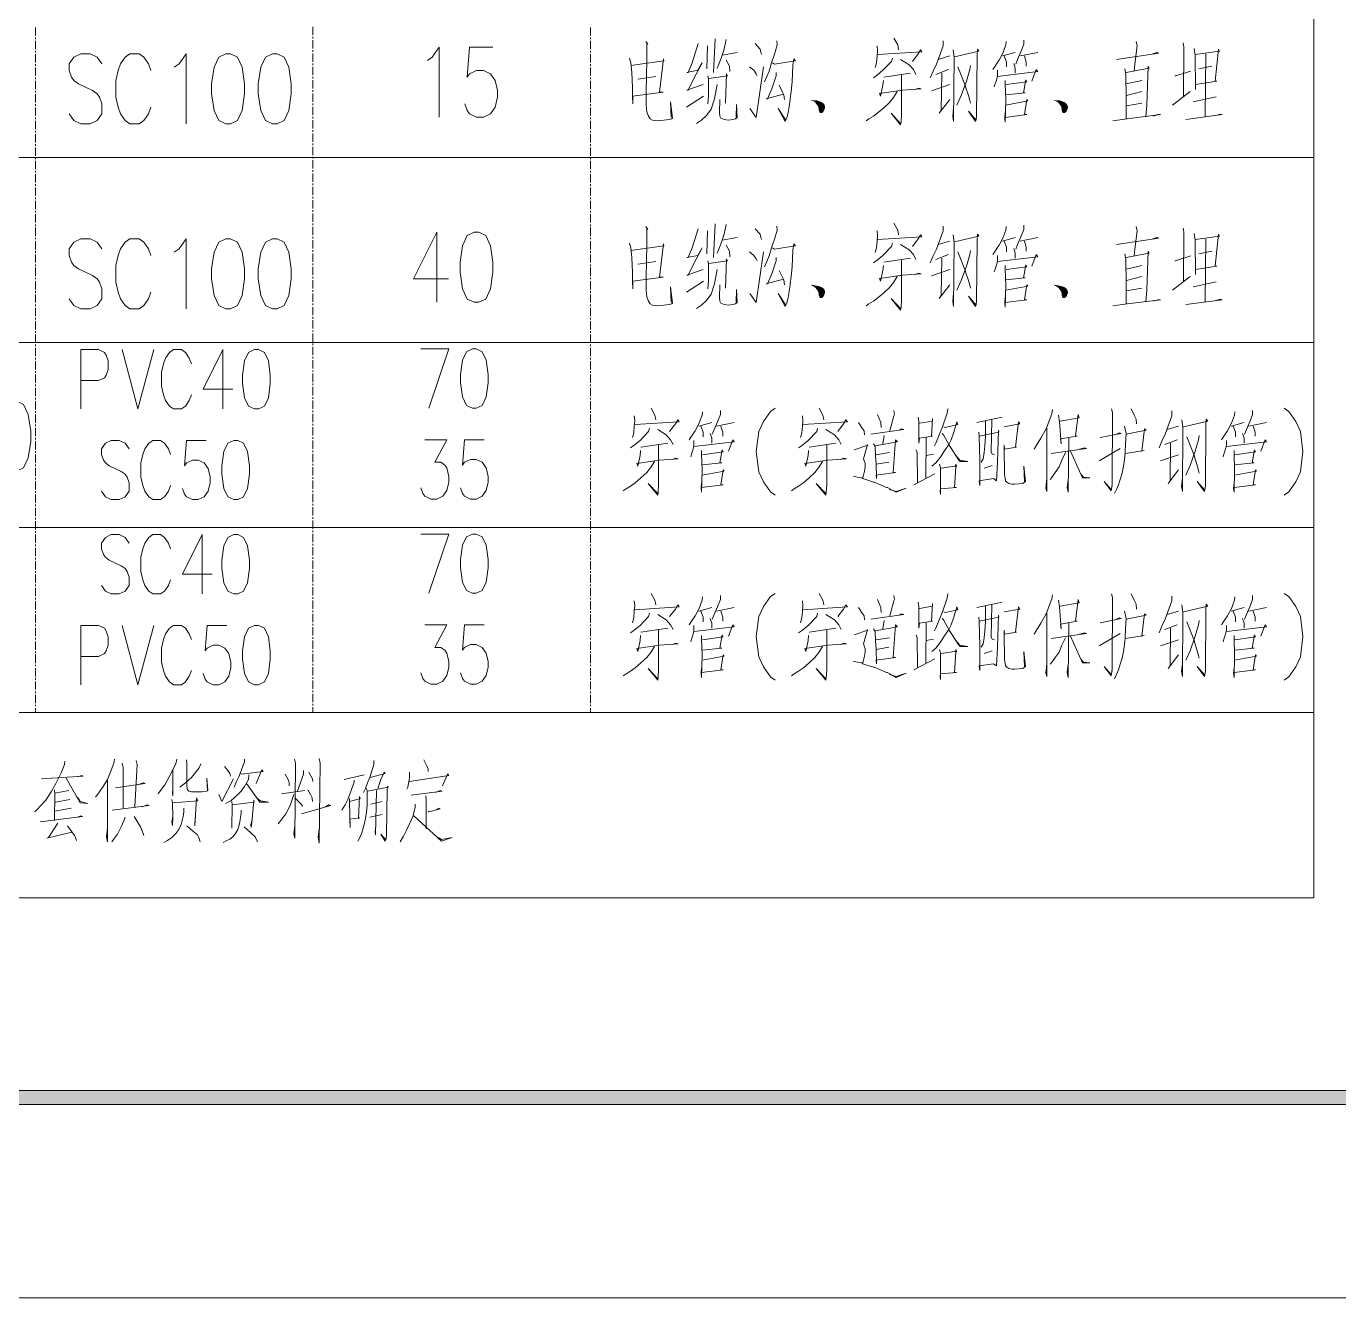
# Model space of a CAD drawing. Header units: millimetres. Extents: x -4415 to 173792, y -78716 to 47289.
# Drawn here: x 136509 to 156184, y -78716 to -59659 of the extents above; entities that cross this region are included whole.
import ezdxf

# ---------------------------------------------------------------- set-up
doc = ezdxf.new("R2010")
doc.units = ezdxf.units.MM

msp = doc.modelspace()

# ---------------------------------------------------------------- hatches: boundary and pattern name
h = msp.add_hatch(color=0)
h.dxf.hatch_style = 2
h.paths.add_polyline_path([(2980, -75821), (3191, -75611), (170687, -75611), (170896, -75821)])

# ---------------------------------------------------------------- linework, layer by layer
at = {"color": 0, "lineweight": 0}
for points in [[(-4415, -78716), (173792, -78716), (173792, 47289), (-4415, 47289)], [(139499, -60071), (139394, -60121), (139324, -60272), (139288, -60522), (139288, -60671), (139324, -60921), (139394, -61071), (139499, -61121), (139569, -61121), (139674, -61071), (139744, -60921), (139779, -60671), (139779, -60522), (139744, -60272), (139674, -60121), (139569, -60071)], [(140199, -60071), (140094, -60121), (140024, -60272), (139988, -60522), (139988, -60671), (140024, -60921), (140094, -61071), (140199, -61121), (140269, -61121), (140374, -61071), (140443, -60921), (140479, -60671), (140479, -60522), (140443, -60272), (140374, -60121), (140269, -60071)], [(143225, -62747), (143120, -62797), (143050, -62948), (143015, -63197), (143015, -63347), (143050, -63597), (143120, -63748), (143225, -63797), (143295, -63797), (143400, -63748), (143470, -63597), (143505, -63347), (143505, -63197), (143470, -62948), (143400, -62797), (143295, -62747)], [(139499, -62845), (139394, -62894), (139324, -63044), (139288, -63295), (139288, -63445), (139324, -63695), (139394, -63844), (139499, -63895), (139569, -63895), (139674, -63844), (139744, -63695), (139779, -63445), (139779, -63295), (139744, -63044), (139674, -62894), (139569, -62845)], [(140199, -62845), (140094, -62894), (140024, -63044), (139988, -63295), (139988, -63445), (140024, -63695), (140094, -63844), (140199, -63895), (140269, -63895), (140374, -63844), (140443, -63695), (140479, -63445), (140479, -63295), (140443, -63044), (140374, -62894), (140269, -62845)], [(139931, -64506), (139842, -64548), (139783, -64675), (139753, -64887), (139753, -65014), (139783, -65226), (139842, -65352), (139931, -65394), (139990, -65394), (140080, -65352), (140139, -65226), (140168, -65014), (140168, -64887), (140139, -64675), (140080, -64548), (139990, -64506)], [(143197, -64496), (143108, -64538), (143049, -64665), (143019, -64877), (143019, -65004), (143049, -65215), (143108, -65342), (143197, -65385), (143256, -65385), (143345, -65342), (143404, -65215), (143433, -65004), (143433, -64877), (143404, -64665), (143345, -64538), (143256, -64496)], [(136295, -65280), (136190, -65330), (136121, -65480), (136085, -65730), (136085, -65881), (136121, -66130), (136190, -66280), (136295, -66330), (136365, -66330), (136470, -66280), (136540, -66130), (136576, -65881), (136576, -65730), (136540, -65480), (136470, -65330), (136365, -65280)], [(139620, -65867), (139531, -65908), (139472, -66035), (139442, -66247), (139442, -66373), (139472, -66586), (139531, -66713), (139620, -66754), (139679, -66754), (139768, -66713), (139827, -66586), (139857, -66373), (139857, -66247), (139827, -66035), (139768, -65908), (139679, -65867)], [(139620, -67279), (139531, -67322), (139472, -67449), (139442, -67660), (139442, -67787), (139472, -67999), (139531, -68125), (139620, -68168), (139679, -68168), (139768, -68125), (139827, -67999), (139857, -67787), (139857, -67660), (139827, -67449), (139768, -67322), (139679, -67279)], [(143197, -67270), (143108, -67312), (143049, -67438), (143019, -67650), (143019, -67776), (143049, -67989), (143108, -68116), (143197, -68157), (143256, -68157), (143345, -68116), (143404, -67989), (143433, -67776), (143433, -67650), (143404, -67438), (143345, -67312), (143256, -67270)], [(139931, -68639), (139842, -68681), (139783, -68809), (139753, -69021), (139753, -69147), (139783, -69359), (139842, -69485), (139931, -69528), (139990, -69528), (140080, -69485), (140139, -69359), (140168, -69147), (140168, -69021), (140139, -68809), (140080, -68681), (139990, -68639)], [(2980, -75821), (3191, -75611), (170687, -75611), (170896, -75821)]]:
    msp.add_lwpolyline(points, close=True, dxfattribs=at)
for points in [[(155812, -50533), (155812, -72721)], [(136647, -59678), (136647, -59802)], [(140807, -59666), (140807, -59791)], [(144967, -59678), (144967, -59802)], [(136647, -59827), (136647, -59853)], [(136647, -59878), (136647, -60002)], [(140807, -59816), (140807, -59841)], [(140807, -59866), (140807, -59991)], [(142525, -60174), (142595, -60123), (142700, -59974), (142700, -61024)], [(143505, -59974), (143155, -59974), (143120, -60424), (143155, -60374), (143260, -60324), (143366, -60324), (143470, -60374), (143541, -60473), (143575, -60624), (143575, -60723), (143541, -60874), (143470, -60974), (143366, -61024), (143260, -61024), (143155, -60974), (143120, -60924), (143085, -60823)], [(144967, -59827), (144967, -59853)], [(144967, -59878), (144967, -60002)], [(145796, -59889), (145825, -59930), (145811, -59919), (145811, -60165), (145803, -60646), (145803, -60842), (145811, -60944), (145832, -60995), (145860, -61046), (145897, -61066), (145975, -61077), (146154, -61056), (146183, -61046), (146197, -61036), (146168, -60790), (146176, -61025)], [(146584, -59919), (146492, -60206), (146434, -60350), (146412, -60350), (146577, -60319), (146642, -60206), (146506, -60463), (146434, -60616), (146412, -60616), (146656, -60533)], [(146720, -59951), (146714, -60298)], [(146835, -59849), (146814, -60350)], [(147000, -59858), (146971, -60002), (146928, -60135), (146893, -60226), (146864, -60289)], [(147437, -59919), (147509, -60002), (147523, -60053), (147537, -60084)], [(147759, -59879), (147767, -59940), (147730, -60063), (147681, -60206), (147645, -60330), (147609, -60411), (147574, -60493)], [(149264, -59951), (149272, -60022), (149264, -60104), (149257, -60206), (149235, -60278)], [(149516, -59838), (149573, -59940), (149586, -60012)], [(150253, -59879), (150253, -59951), (150153, -60226), (150103, -60330), (150060, -60431)], [(150425, -60115), (150791, -60032), (150769, -60002), (150762, -60093), (150754, -61005), (150748, -61056), (150740, -61086), (150633, -60933), (150748, -61066)], [(151199, -59889), (151192, -59940), (151148, -60063), (151092, -60165), (151084, -60176), (151035, -60258), (150998, -60309)], [(151464, -59869), (151464, -59930), (151421, -60043), (151371, -60156), (151343, -60226)], [(153148, -59889), (153162, -59951), (153127, -60226), (153119, -60330)], [(153850, -59910), (153864, -59971), (153858, -60718)], [(154015, -59991), (154030, -60093), (154037, -60605), (154037, -60533), (154359, -60483), (154330, -60483), (154381, -60002), (154395, -60032), (154030, -60084)], [(136647, -60028), (136647, -60053)], [(136647, -60077), (136647, -60203)], [(137644, -60221), (137574, -60121), (137469, -60071), (137329, -60071), (137224, -60121), (137153, -60221), (137153, -60321), (137189, -60421), (137224, -60471), (137294, -60522), (137504, -60622), (137574, -60671), (137608, -60721), (137644, -60821), (137644, -60971), (137574, -61071), (137469, -61121), (137329, -61121), (137224, -61071), (137153, -60971)], [(138379, -60321), (138344, -60221), (138274, -60121), (138204, -60071), (138064, -60071), (137994, -60121), (137924, -60221), (137889, -60321), (137854, -60471), (137854, -60721), (137889, -60872), (137924, -60971), (137994, -61071), (138064, -61121), (138204, -61121), (138274, -61071), (138344, -60971), (138379, -60872)], [(138729, -60272), (138799, -60221), (138904, -60071), (138904, -61121)], [(140807, -60016), (140807, -60041)], [(140807, -60067), (140807, -60191)], [(144967, -60028), (144967, -60053)], [(144967, -60077), (144967, -60203)], [(145552, -60135), (145574, -60206), (145589, -60350), (145595, -60575), (145595, -60596), (145603, -60820), (145595, -60708), (146055, -60646), (146004, -60646), (146061, -60145), (146069, -60176), (145574, -60247)], [(146942, -60093), (147165, -60053)], [(147000, -60165), (147050, -60258), (147057, -60339)], [(147695, -60206), (147724, -60226), (148040, -60176), (148017, -60145), (148003, -60247), (147989, -60493), (147974, -60637), (147960, -60749), (147960, -60759), (147946, -60862), (147931, -60953), (147910, -61036), (147888, -61086), (147781, -60892), (147896, -61066)], [(149494, -60135), (149479, -60186), (149350, -60319), (149264, -60391), (149208, -60431)], [(149272, -60084), (149937, -60043), (149916, -60012), (149881, -60073), (149795, -60186)], [(149615, -60156), (149744, -60237), (149809, -60309), (149845, -60380)], [(150181, -60156), (150354, -60104)], [(150403, -60012), (150418, -60124), (150411, -61086), (150397, -61005), (150411, -60892)], [(151142, -60104), (151335, -60053)], [(151171, -60104), (151206, -60196), (151206, -60268)], [(151407, -60104), (151672, -60053)], [(151472, -60104), (151501, -60196), (151501, -60258)], [(152854, -60156), (153485, -60063), (153456, -60053), (153398, -60073)], [(154194, -60073), (154180, -61015)], [(136647, -60228), (136647, -60252)], [(136647, -60278), (136647, -60403)], [(140807, -60216), (140807, -60241)], [(140807, -60266), (140807, -60391)], [(144967, -60228), (144967, -60252)], [(144967, -60278), (144967, -60403)], [(146728, -60401), (146735, -60452), (146735, -60677), (146735, -60698), (146728, -60820)], [(146742, -60442), (147022, -60401), (147007, -60370), (146993, -60810)], [(147351, -60268), (147416, -60319), (147451, -60370), (147466, -60401)], [(147358, -60892), (147451, -61025), (147559, -60268)], [(147753, -60350), (147753, -60401), (147687, -60596), (147623, -60749), (147602, -60749), (147860, -60677)], [(149364, -60422), (149766, -60360)], [(149629, -60391), (149629, -60984), (149623, -61097), (149615, -61138), (149473, -60964), (149615, -61117)], [(150333, -60309), (150146, -60380)], [(150232, -60360), (150224, -60923), (150196, -60964), (150354, -60759)], [(150662, -60247), (150655, -60309), (150604, -60483), (150526, -60698), (150461, -60842)], [(150475, -60268), (150590, -60555), (150590, -60565), (150633, -60698), (150655, -60770), (150662, -60810)], [(151070, -60319), (151070, -60391), (151063, -60431), (151049, -60483), (151035, -60524), (151020, -60565)], [(151070, -60411), (151672, -60339), (151651, -60309), (151586, -60483)], [(151314, -60217), (151335, -60289), (151335, -60360)], [(152977, -60298), (152991, -60380), (152998, -60739), (152998, -61046)], [(152998, -60350), (153342, -60289), (153328, -60258), (153306, -60842), (153291, -61015)], [(153728, -60401), (153736, -60401), (153965, -60330)], [(154280, -60258), (154087, -60298)], [(136647, -60427), (136647, -60453)], [(136647, -60478), (136647, -60602)], [(140807, -60416), (140807, -60441)], [(140807, -60466), (140807, -60591)], [(144967, -60427), (144967, -60453)], [(144967, -60478), (144967, -60602)], [(145675, -60452), (145946, -60411)], [(146864, -60533), (146828, -60749), (146778, -60903), (146706, -60995), (146634, -61066), (146556, -61117)], [(147796, -60544), (147845, -60646), (147867, -60688), (147874, -60759)], [(149358, -60472), (149350, -60544), (149315, -60708), (149300, -60667), (149644, -60616), (149924, -60596), (149888, -60585), (149830, -60605)], [(150354, -60533), (150081, -60626)], [(151185, -60472), (151185, -60524), (151192, -60759), (151185, -61097), (151177, -61036), (151185, -60953)], [(151199, -60533), (151507, -60493), (151493, -60463), (151458, -60657), (151485, -60657), (151192, -60688)], [(152998, -60524), (153234, -60472)], [(136647, -60628), (136647, -60653)], [(136647, -60677), (136647, -60803)], [(140807, -60616), (140807, -60641)], [(140807, -60666), (140807, -60791)], [(144967, -60628), (144967, -60653)], [(144967, -60677), (144967, -60803)], [(146406, -60872), (146663, -60708)], [(146907, -60759), (146899, -60953), (146907, -61005), (146921, -61036), (146971, -61056), (147036, -61066), (147100, -61056), (147143, -61046), (147165, -61025), (147157, -60831), (147151, -61025)], [(148290, -60770), (148362, -60779), (148405, -60790), (148426, -60800), (148440, -60810), (148455, -60820), (148469, -60842), (148476, -60862), (148476, -60882), (148461, -60923), (148447, -60944), (148434, -60953), (148418, -60953), (148405, -60944), (148397, -60923), (148397, -60903), (148391, -60872), (148376, -60842), (148348, -60800), (148319, -60779), (148282, -60770)], [(148319, -60779), (148354, -60779)], [(148340, -60790), (148340, -60779)], [(148397, -60790), (148340, -60790)], [(148354, -60779), (148354, -60810)], [(148369, -60831), (148369, -60790)], [(148383, -60790), (148383, -60851)], [(148397, -60923), (148397, -60790)], [(149565, -60637), (149508, -60729), (149450, -60800), (149364, -60882), (149278, -60953), (149208, -61005), (149142, -61046), (149099, -61077)], [(151192, -60842), (151522, -60779), (151507, -60759), (151472, -60984), (151507, -60984), (151185, -61025)], [(151930, -60770), (152002, -60779), (152045, -60790), (152066, -60800), (152080, -60810), (152095, -60820), (152109, -60842), (152117, -60862), (152117, -60882), (152102, -60923), (152088, -60944), (152074, -60953), (152059, -60953), (152045, -60944), (152037, -60923), (152037, -60903), (152031, -60872), (152016, -60842), (151987, -60800), (151959, -60779), (151922, -60770)], [(151959, -60779), (151994, -60779)], [(151980, -60790), (151980, -60779)], [(152037, -60790), (151980, -60790)], [(151994, -60779), (151994, -60810)], [(152008, -60831), (152008, -60790)], [(152023, -60790), (152023, -60851)], [(152037, -60923), (152037, -60790)], [(153004, -60698), (153234, -60637)], [(153693, -60842), (153958, -60637)], [(154345, -60718), (154001, -60790)], [(136647, -60828), (136647, -60852)], [(136647, -60878), (136647, -61003)], [(140807, -60816), (140807, -60842)], [(140807, -60866), (140807, -60991)], [(144967, -60828), (144967, -60852)], [(144967, -60878), (144967, -61003)], [(148348, -60800), (148426, -60800)], [(148440, -60810), (148354, -60810)], [(148369, -60820), (148447, -60820)], [(148469, -60842), (148376, -60842)], [(148391, -60862), (148476, -60862)], [(148476, -60882), (148397, -60882)], [(148397, -60903), (148469, -60903)], [(148461, -60923), (148397, -60923)], [(148405, -60944), (148447, -60944)], [(148412, -60800), (148412, -60944)], [(148426, -60953), (148426, -60800)], [(148440, -60810), (148440, -60944)], [(148455, -60933), (148455, -60820)], [(148469, -60842), (148469, -60903)], [(151987, -60800), (152066, -60800)], [(152080, -60810), (151994, -60810)], [(152008, -60820), (152088, -60820)], [(152109, -60842), (152016, -60842)], [(152031, -60862), (152117, -60862)], [(152117, -60882), (152037, -60882)], [(152037, -60903), (152109, -60903)], [(152102, -60923), (152037, -60923)], [(152045, -60944), (152088, -60944)], [(152052, -60800), (152052, -60944)], [(152066, -60953), (152066, -60800)], [(152080, -60810), (152080, -60944)], [(152095, -60933), (152095, -60820)], [(152109, -60842), (152109, -60903)], [(152797, -61077), (153012, -61046), (153513, -60984), (153470, -60984), (153406, -61005)], [(153004, -60851), (153234, -60810)], [(153893, -61056), (154438, -60984), (154410, -60975), (154338, -60995)], [(136647, -61027), (136647, -61053)], [(136647, -61078), (136647, -61202)], [(140807, -61017), (140807, -61041)], [(140807, -61066), (140807, -61192)], [(144967, -61027), (144967, -61053)], [(144967, -61078), (144967, -61202)], [(136647, -61228), (136647, -61253)], [(136647, -61277), (136647, -61403)], [(140807, -61216), (140807, -61241)], [(140807, -61266), (140807, -61391)], [(144967, -61228), (144967, -61253)], [(144967, -61277), (144967, -61403)], [(136647, -61428), (136647, -61452)], [(136647, -61477), (136647, -61603)], [(140807, -61416), (140807, -61441)], [(140807, -61466), (140807, -61591)], [(144967, -61428), (144967, -61452)], [(144967, -61477), (144967, -61603)], [(95256, -61626), (155812, -61626)], [(136647, -61627), (136647, -61652)], [(136647, -61678), (136647, -61802)], [(140807, -61616), (140807, -61641)], [(140807, -61666), (140807, -61792)], [(144967, -61627), (144967, -61652)], [(144967, -61678), (144967, -61802)], [(136647, -61828), (136647, -61853)], [(136647, -61877), (136647, -62003)], [(140807, -61816), (140807, -61841)], [(140807, -61866), (140807, -61991)], [(144967, -61828), (144967, -61853)], [(144967, -61877), (144967, -62003)], [(136647, -62028), (136647, -62052)], [(136647, -62077), (136647, -62203)], [(140807, -62016), (140807, -62041)], [(140807, -62066), (140807, -62191)], [(144967, -62028), (144967, -62052)], [(144967, -62077), (144967, -62203)], [(136647, -62227), (136647, -62252)], [(136647, -62278), (136647, -62402)], [(140807, -62216), (140807, -62241)], [(140807, -62266), (140807, -62391)], [(144967, -62227), (144967, -62252)], [(144967, -62278), (144967, -62402)], [(136647, -62427), (136647, -62453)], [(136647, -62478), (136647, -62602)], [(140807, -62416), (140807, -62441)], [(140807, -62466), (140807, -62591)], [(144967, -62427), (144967, -62453)], [(144967, -62478), (144967, -62602)], [(136647, -62628), (136647, -62653)], [(136647, -62677), (136647, -62803)], [(140807, -62616), (140807, -62641)], [(140807, -62667), (140807, -62791)], [(142665, -62747), (142315, -63447), (142840, -63447)], [(142665, -62747), (142665, -63797)], [(144967, -62628), (144967, -62653)], [(144967, -62677), (144967, -62803)], [(145796, -62662), (145825, -62703), (145811, -62693), (145811, -62939), (145803, -63420), (145803, -63614), (145811, -63716), (145832, -63768), (145860, -63819), (145897, -63840), (145975, -63850), (146154, -63829), (146183, -63819), (146197, -63809), (146168, -63563), (146176, -63799)], [(146584, -62693), (146492, -62980), (146434, -63123), (146412, -63123), (146577, -63093), (146642, -62980), (146506, -63235), (146434, -63389), (146412, -63389), (146656, -63307)], [(146720, -62724), (146714, -63072)], [(146835, -62621), (146814, -63123)], [(147000, -62632), (146971, -62775), (146928, -62908), (146893, -63000), (146864, -63062)], [(147437, -62693), (147509, -62775), (147523, -62826), (147537, -62857)], [(147759, -62653), (147767, -62714), (147730, -62836), (147681, -62980), (147645, -63102), (147609, -63185), (147574, -63267)], [(149264, -62724), (149272, -62795), (149264, -62878), (149257, -62980), (149235, -63052)], [(149516, -62612), (149573, -62714), (149586, -62786)], [(150253, -62653), (150253, -62724), (150153, -63000), (150103, -63102), (150060, -63205)], [(151199, -62662), (151192, -62714), (151148, -62836), (151092, -62939), (151084, -62949), (151035, -63032), (150998, -63082)], [(151464, -62642), (151464, -62703), (151421, -62816), (151371, -62928), (151343, -63000)], [(153148, -62662), (153162, -62724), (153127, -63000), (153119, -63102)], [(153850, -62683), (153864, -62745), (153858, -63492)], [(136647, -62828), (136647, -62852)], [(136647, -62878), (136647, -63003)], [(137644, -62995), (137574, -62894), (137469, -62845), (137329, -62845), (137224, -62894), (137153, -62995), (137153, -63095), (137189, -63195), (137224, -63245), (137294, -63295), (137504, -63394), (137574, -63445), (137608, -63494), (137644, -63595), (137644, -63744), (137574, -63844), (137469, -63895), (137329, -63895), (137224, -63844), (137153, -63744)], [(138379, -63095), (138344, -62995), (138274, -62894), (138204, -62845), (138064, -62845), (137994, -62894), (137924, -62995), (137889, -63095), (137854, -63245), (137854, -63494), (137889, -63644), (137924, -63744), (137994, -63844), (138064, -63895), (138204, -63895), (138274, -63844), (138344, -63744), (138379, -63644)], [(138729, -63044), (138799, -62995), (138904, -62845), (138904, -63895)], [(140807, -62816), (140807, -62841)], [(140807, -62866), (140807, -62991)], [(144967, -62828), (144967, -62852)], [(144967, -62878), (144967, -63003)], [(145552, -62908), (145574, -62980), (145589, -63123), (145595, -63348), (145595, -63369), (145603, -63594), (145595, -63481), (146055, -63420), (146004, -63420), (146061, -62919), (146069, -62949), (145574, -63021)], [(146942, -62867), (147165, -62826)], [(147000, -62939), (147050, -63032), (147057, -63113)], [(147695, -62980), (147724, -63000), (148040, -62949), (148017, -62919), (148003, -63021), (147989, -63267), (147974, -63409), (147960, -63522), (147960, -63533), (147946, -63635), (147931, -63727), (147910, -63809), (147888, -63860), (147781, -63666), (147896, -63840)], [(149494, -62908), (149479, -62960), (149350, -63093), (149264, -63165), (149208, -63205)], [(149272, -62857), (149937, -62816), (149916, -62786), (149881, -62847), (149795, -62960)], [(149615, -62928), (149744, -63011), (149809, -63082), (149845, -63154)], [(150181, -62928), (150354, -62878)], [(150403, -62786), (150418, -62898), (150411, -63860), (150397, -63779), (150411, -63666)], [(150425, -62888), (150791, -62806), (150769, -62775), (150762, -62867), (150754, -63779), (150748, -63829), (150740, -63860), (150633, -63707), (150748, -63840)], [(151142, -62878), (151335, -62826)], [(151171, -62878), (151206, -62969), (151206, -63041)], [(151407, -62878), (151672, -62826)], [(151472, -62878), (151501, -62969), (151501, -63032)], [(152854, -62928), (153485, -62836), (153456, -62826), (153398, -62847)], [(154015, -62765), (154030, -62867), (154037, -63379), (154037, -63307), (154359, -63256), (154330, -63256), (154381, -62775), (154395, -62806), (154030, -62857)], [(154194, -62847), (154180, -63788)], [(136647, -63027), (136647, -63053)], [(136647, -63078), (136647, -63202)], [(140807, -63016), (140807, -63041)], [(140807, -63066), (140807, -63191)], [(144967, -63027), (144967, -63053)], [(144967, -63078), (144967, -63202)], [(146742, -63215), (147022, -63174), (147007, -63143), (146993, -63584)], [(147351, -63041), (147416, -63093), (147451, -63143), (147466, -63174)], [(147358, -63666), (147451, -63799), (147559, -63041)], [(147753, -63123), (147753, -63174), (147687, -63369), (147623, -63522), (147602, -63522), (147860, -63451)], [(149364, -63195), (149766, -63133)], [(150333, -63082), (150146, -63154)], [(150232, -63133), (150224, -63696), (150196, -63738), (150354, -63533)], [(150662, -63021), (150655, -63082), (150604, -63256), (150526, -63472), (150461, -63614)], [(150475, -63041), (150590, -63328), (150590, -63339), (150633, -63472), (150655, -63542), (150662, -63584)], [(151070, -63093), (151070, -63165), (151063, -63205), (151049, -63256), (151035, -63298), (151020, -63339)], [(151070, -63185), (151672, -63113), (151651, -63082), (151586, -63256)], [(151314, -62990), (151335, -63062), (151335, -63133)], [(152977, -63072), (152991, -63154), (152998, -63512), (152998, -63819)], [(152998, -63123), (153342, -63062), (153328, -63032), (153306, -63614), (153291, -63788)], [(153728, -63174), (153736, -63174), (153965, -63102)], [(154280, -63032), (154087, -63072)], [(136647, -63228), (136647, -63253)], [(136647, -63277), (136647, -63403)], [(140807, -63216), (140807, -63241)], [(140807, -63267), (140807, -63391)], [(144967, -63228), (144967, -63253)], [(144967, -63277), (144967, -63403)], [(145675, -63226), (145946, -63185)], [(146864, -63307), (146828, -63522), (146778, -63676), (146706, -63768), (146634, -63840), (146556, -63891)], [(146728, -63174), (146735, -63226), (146735, -63451), (146735, -63472), (146728, -63594)], [(147796, -63318), (147845, -63420), (147867, -63461), (147874, -63533)], [(149358, -63246), (149350, -63318), (149315, -63481), (149300, -63441), (149644, -63389), (149924, -63369), (149888, -63359), (149830, -63379)], [(149629, -63165), (149629, -63758), (149623, -63871), (149615, -63912), (149473, -63738), (149615, -63891)], [(150354, -63307), (150081, -63400)], [(151185, -63246), (151185, -63298), (151192, -63533), (151185, -63871), (151177, -63809), (151185, -63727)], [(151199, -63307), (151507, -63267), (151493, -63235), (151458, -63430), (151485, -63430), (151192, -63461)], [(152998, -63298), (153234, -63246)], [(136647, -63428), (136647, -63452)], [(136647, -63478), (136647, -63603)], [(140807, -63416), (140807, -63442)], [(140807, -63466), (140807, -63591)], [(144967, -63428), (144967, -63452)], [(144967, -63478), (144967, -63603)], [(146406, -63646), (146663, -63481)], [(146907, -63533), (146899, -63727), (146907, -63779), (146921, -63809), (146971, -63829), (147036, -63840), (147100, -63829), (147143, -63819), (147165, -63799), (147157, -63605), (147151, -63799)], [(148290, -63542), (148362, -63553), (148405, -63563), (148426, -63574), (148440, -63584), (148455, -63594), (148469, -63614), (148476, -63635), (148476, -63655), (148461, -63696), (148447, -63716), (148434, -63727), (148418, -63727), (148405, -63716), (148397, -63696), (148397, -63676), (148391, -63646), (148376, -63614), (148348, -63574), (148319, -63553), (148282, -63542)], [(149565, -63409), (149508, -63502), (149450, -63574), (149364, -63655), (149278, -63727), (149208, -63779), (149142, -63819), (149099, -63850)], [(151192, -63614), (151522, -63553), (151507, -63533), (151472, -63758), (151507, -63758), (151185, -63799)], [(151930, -63542), (152002, -63553), (152045, -63563), (152066, -63574), (152080, -63584), (152095, -63594), (152109, -63614), (152117, -63635), (152117, -63655), (152102, -63696), (152088, -63716), (152074, -63727), (152059, -63727), (152045, -63716), (152037, -63696), (152037, -63676), (152031, -63646), (152016, -63614), (151987, -63574), (151959, -63553), (151922, -63542)], [(153004, -63472), (153234, -63409)], [(153693, -63614), (153958, -63409)], [(154345, -63492), (154001, -63563)], [(136647, -63627), (136647, -63653)], [(136647, -63678), (136647, -63802)], [(140807, -63617), (140807, -63641)], [(140807, -63666), (140807, -63792)], [(144967, -63627), (144967, -63653)], [(144967, -63678), (144967, -63802)], [(148319, -63553), (148354, -63553)], [(148340, -63563), (148340, -63553)], [(148397, -63563), (148340, -63563)], [(148348, -63574), (148426, -63574)], [(148354, -63553), (148354, -63584)], [(148440, -63584), (148354, -63584)], [(148369, -63605), (148369, -63563)], [(148369, -63594), (148447, -63594)], [(148469, -63614), (148376, -63614)], [(148383, -63563), (148383, -63625)], [(148391, -63635), (148476, -63635)], [(148397, -63696), (148397, -63563)], [(148476, -63655), (148397, -63655)], [(148397, -63676), (148469, -63676)], [(148461, -63696), (148397, -63696)], [(148405, -63716), (148447, -63716)], [(148412, -63574), (148412, -63716)], [(148426, -63727), (148426, -63574)], [(148440, -63584), (148440, -63716)], [(148455, -63707), (148455, -63594)], [(148469, -63614), (148469, -63676)], [(151959, -63553), (151994, -63553)], [(151980, -63563), (151980, -63553)], [(152037, -63563), (151980, -63563)], [(151987, -63574), (152066, -63574)], [(151994, -63553), (151994, -63584)], [(152080, -63584), (151994, -63584)], [(152008, -63605), (152008, -63563)], [(152008, -63594), (152088, -63594)], [(152109, -63614), (152016, -63614)], [(152023, -63563), (152023, -63625)], [(152031, -63635), (152117, -63635)], [(152037, -63696), (152037, -63563)], [(152117, -63655), (152037, -63655)], [(152037, -63676), (152109, -63676)], [(152102, -63696), (152037, -63696)], [(152045, -63716), (152088, -63716)], [(152052, -63574), (152052, -63716)], [(152066, -63727), (152066, -63574)], [(152080, -63584), (152080, -63716)], [(152095, -63707), (152095, -63594)], [(152109, -63614), (152109, -63676)], [(153004, -63625), (153234, -63584)], [(153893, -63829), (154438, -63758), (154410, -63748), (154338, -63768)], [(136647, -63828), (136647, -63853)], [(136647, -63877), (136647, -64003)], [(140807, -63816), (140807, -63841)], [(140807, -63867), (140807, -63991)], [(144967, -63828), (144967, -63853)], [(144967, -63877), (144967, -64003)], [(152797, -63850), (153012, -63819), (153513, -63758), (153470, -63758), (153406, -63779)], [(136647, -64028), (136647, -64052)], [(136647, -64078), (136647, -64203)], [(140807, -64016), (140807, -64042)], [(140807, -64066), (140807, -64191)], [(144967, -64028), (144967, -64052)], [(144967, -64078), (144967, -64203)], [(136647, -64227), (136647, -64253)], [(136647, -64278), (136647, -64402)], [(140807, -64217), (140807, -64241)], [(140807, -64266), (140807, -64392)], [(144967, -64227), (144967, -64253)], [(144967, -64278), (144967, -64402)], [(95256, -64400), (155812, -64400)], [(136647, -64428), (136647, -64453)], [(136647, -64478), (136647, -64603)], [(137325, -65394), (137325, -64506), (137591, -64506), (137680, -64548), (137709, -64590), (137739, -64675), (137739, -64802), (137709, -64887), (137680, -64929), (137591, -64971), (137325, -64971)], [(137947, -64506), (138184, -65394), (138421, -64506)], [(138984, -64718), (138953, -64633), (138894, -64548), (138835, -64506), (138716, -64506), (138657, -64548), (138598, -64633), (138568, -64718), (138539, -64845), (138539, -65056), (138568, -65183), (138598, -65268), (138657, -65352), (138716, -65394), (138835, -65394), (138894, -65352), (138953, -65268), (138984, -65183)], [(139457, -64506), (139161, -65098), (139605, -65098)], [(139457, -64506), (139457, -65394)], [(140807, -64416), (140807, -64441)], [(140807, -64466), (140807, -64591)], [(142426, -64496), (142842, -64496), (142545, -65385)], [(144967, -64428), (144967, -64453)], [(144967, -64478), (144967, -64603)], [(136647, -64628), (136647, -64652)], [(136647, -64677), (136647, -64803)], [(140807, -64616), (140807, -64641)], [(140807, -64666), (140807, -64791)], [(144967, -64628), (144967, -64652)], [(144967, -64677), (144967, -64803)], [(136647, -64827), (136647, -64853)], [(136647, -64878), (136647, -65002)], [(140807, -64817), (140807, -64841)], [(140807, -64866), (140807, -64992)], [(144967, -64827), (144967, -64853)], [(144967, -64878), (144967, -65002)], [(136647, -65028), (136647, -65053)], [(136647, -65078), (136647, -65203)], [(140807, -65016), (140807, -65041)], [(140807, -65066), (140807, -65191)], [(144967, -65028), (144967, -65053)], [(144967, -65078), (144967, -65203)], [(136647, -65228), (136647, -65253)], [(136647, -65277), (136647, -65403)], [(140807, -65216), (140807, -65241)], [(140807, -65267), (140807, -65391)], [(144967, -65228), (144967, -65253)], [(144967, -65277), (144967, -65403)], [(136647, -65428), (136647, -65452)], [(136647, -65478), (136647, -65603)], [(140807, -65416), (140807, -65442)], [(140807, -65466), (140807, -65591)], [(144967, -65428), (144967, -65452)], [(144967, -65478), (144967, -65603)], [(145624, -65497), (145632, -65569), (145624, -65651), (145617, -65753), (145595, -65825)], [(145875, -65385), (145932, -65488), (145946, -65559)], [(146649, -65436), (146642, -65488), (146599, -65610), (146541, -65712), (146535, -65723), (146484, -65804), (146449, -65856)], [(146915, -65416), (146915, -65477), (146871, -65590), (146821, -65702), (146792, -65774)], [(147734, -65385), (147664, -65435), (147559, -65584), (147489, -65735), (147453, -66035), (147489, -66335), (147559, -66485), (147664, -66635), (147734, -66685)], [(148145, -65497), (148151, -65569), (148145, -65651), (148137, -65753), (148116, -65825)], [(148395, -65385), (148453, -65488), (148467, -65559)], [(149270, -65477), (149319, -65599), (149327, -65671)], [(149513, -65416), (149527, -65477), (149513, -65497), (149455, -65723)], [(149878, -65518), (149892, -65590), (149892, -65682), (149892, -65825), (149892, -65906), (149900, -65835), (150093, -65804), (150079, -65804), (150093, -65538), (150093, -65559), (150093, -65579), (149900, -65610)], [(150323, -65395), (150315, -65457), (150243, -65662), (150200, -65774), (150144, -65906), (150122, -65948)], [(150760, -65599), (151140, -65518)], [(151892, -65405), (151885, -65466), (151799, -65692), (151719, -65835), (151655, -65937), (151620, -65999)], [(151985, -65488), (152000, -65590), (152021, -65917), (152014, -65845), (152265, -65804), (152236, -65804), (152279, -65477), (152293, -65528), (152006, -65579)], [(152780, -65395), (152795, -65446), (152788, -66521), (152780, -66592), (152774, -66623), (152666, -66480), (152774, -66603), (152788, -66551)], [(153074, -65395), (153117, -65488), (153146, -65549), (153153, -65620)], [(153683, -65425), (153683, -65497), (153583, -65774), (153533, -65876), (153490, -65978)], [(154629, -65436), (154622, -65488), (154579, -65610), (154521, -65712), (154515, -65723), (154464, -65804), (154429, -65856)], [(154894, -65416), (154894, -65477), (154851, -65590), (154802, -65702), (154773, -65774)], [(155364, -65385), (155434, -65435), (155539, -65584), (155609, -65735), (155644, -66035), (155609, -66335), (155539, -66485), (155434, -66635), (155364, -66685)], [(136647, -65627), (136647, -65653)], [(136647, -65678), (136647, -65803)], [(140807, -65616), (140807, -65641)], [(140807, -65666), (140807, -65791)], [(144967, -65627), (144967, -65653)], [(144967, -65678), (144967, -65803)], [(145854, -65682), (145839, -65732), (145710, -65866), (145624, -65937), (145567, -65978)], [(145632, -65630), (146297, -65590), (146276, -65559), (146240, -65620), (146154, -65732)], [(145975, -65702), (146104, -65784), (146168, -65856), (146205, -65928)], [(146591, -65651), (146785, -65599)], [(146620, -65651), (146656, -65743), (146656, -65815)], [(146857, -65651), (147122, -65599)], [(146921, -65651), (146950, -65743), (146950, -65804)], [(148373, -65682), (148359, -65732), (148231, -65866), (148145, -65937), (148087, -65978)], [(148151, -65630), (148818, -65590), (148796, -65559), (148761, -65620), (148675, -65732)], [(148496, -65702), (148625, -65784), (148689, -65856), (148724, -65928)], [(148983, -65599), (149040, -65682), (149069, -65723), (149075, -65784)], [(149169, -65774), (149664, -65702), (149627, -65692), (149599, -65702)], [(150265, -65662), (150286, -65671), (150473, -65630), (150459, -65590), (150416, -65743), (150373, -65856), (150337, -65928), (150286, -66009), (150208, -66122), (150144, -66204), (150087, -66255)], [(150789, -65743), (150795, -65804), (150803, -66173), (150803, -66276), (150803, -66542), (150795, -66470), (151011, -66439), (151054, -66470), (151068, -66193), (151082, -65712), (151089, -65743), (150795, -65804)], [(150889, -65579), (150889, -65815), (150881, -65948), (150867, -66050), (150853, -66142), (150824, -66193)], [(150982, -65559), (150974, -66039), (150990, -66071), (151025, -66081)], [(151168, -65662), (151405, -65620), (151383, -65590), (151341, -65969), (151355, -65969), (151175, -65999), (151168, -65937), (151168, -66039), (151175, -66316), (151175, -66388), (151183, -66429), (151189, -66470), (151211, -66490), (151240, -66511), (151283, -66521), (151326, -66521), (151448, -66511), (151476, -66490), (151491, -66480), (151462, -66255), (151476, -66480)], [(151806, -65682), (151806, -66634), (151791, -66583), (151806, -66439)], [(152974, -65651), (152996, -65764), (152988, -65917), (152981, -66050), (152974, -66152), (152959, -66255), (152938, -66357), (152909, -66450), (152881, -66531), (152852, -66603), (152823, -66664)], [(152996, -65774), (153296, -65712), (153275, -65692), (153232, -66030), (153267, -66019), (152988, -66061)], [(153612, -65702), (153784, -65651)], [(153834, -65559), (153848, -65671), (153841, -66634), (153827, -66551), (153841, -66439)], [(153856, -65662), (154221, -65579), (154199, -65549), (154192, -65641), (154185, -66551), (154178, -66603), (154170, -66634), (154063, -66480), (154178, -66613)], [(154572, -65651), (154765, -65599)], [(154601, -65651), (154636, -65743), (154636, -65815)], [(154837, -65651), (155102, -65599)], [(154901, -65651), (154930, -65743), (154930, -65804)], [(136647, -65828), (136647, -65853)], [(136647, -65877), (136647, -66003)], [(138051, -65993), (137991, -65908), (137903, -65867), (137783, -65867), (137695, -65908), (137635, -65993), (137635, -66078), (137665, -66162), (137695, -66205), (137754, -66247), (137932, -66331), (137991, -66373), (138021, -66416), (138051, -66501), (138051, -66628), (137991, -66713), (137903, -66754), (137783, -66754), (137695, -66713), (137635, -66628)], [(138672, -66078), (138642, -65993), (138583, -65908), (138524, -65867), (138406, -65867), (138347, -65908), (138287, -65993), (138258, -66078), (138228, -66205), (138228, -66416), (138258, -66543), (138287, -66628), (138347, -66713), (138406, -66754), (138524, -66754), (138583, -66713), (138642, -66628), (138672, -66543)], [(139206, -65867), (138909, -65867), (138879, -66247), (138909, -66205), (138999, -66162), (139087, -66162), (139176, -66205), (139235, -66290), (139265, -66416), (139265, -66501), (139235, -66628), (139176, -66713), (139087, -66754), (138999, -66754), (138909, -66713), (138879, -66670), (138850, -66586)], [(140807, -65816), (140807, -65841)], [(140807, -65867), (140807, -65991)], [(142486, -65856), (142812, -65856), (142634, -66194), (142723, -66194), (142782, -66237), (142812, -66279), (142842, -66406), (142842, -66490), (142812, -66617), (142753, -66702), (142663, -66745), (142574, -66745), (142486, -66702), (142456, -66660), (142426, -66575)], [(143374, -65856), (143078, -65856), (143049, -66237), (143078, -66194), (143167, -66152), (143256, -66152), (143345, -66194), (143404, -66279), (143433, -66406), (143433, -66490), (143404, -66617), (143345, -66702), (143256, -66745), (143167, -66745), (143078, -66702), (143049, -66660), (143019, -66575)], [(144967, -65828), (144967, -65853)], [(144967, -65877), (144967, -66003)], [(145724, -65969), (146126, -65906)], [(146519, -65866), (146519, -65937), (146513, -65978), (146498, -66030), (146484, -66071), (146470, -66111)], [(146519, -65958), (147122, -65886), (147100, -65856), (147036, -66030)], [(146763, -65764), (146785, -65835), (146785, -65906)], [(148245, -65969), (148646, -65906)], [(149212, -65917), (149233, -65958), (149241, -66102), (149248, -66214), (149255, -66439), (149248, -66388), (149541, -66348), (149506, -66348), (149541, -65856), (149570, -65886), (149233, -65948)], [(149370, -65795), (149348, -65917)], [(150000, -65825), (149993, -66429)], [(150237, -65764), (150258, -65784), (150344, -65937), (150423, -66061), (150487, -66163), (150509, -66183), (150623, -66183), (150502, -66163), (150444, -66091)], [(152136, -65825), (152128, -66644), (152115, -66572), (152128, -66450)], [(152608, -65825), (152924, -65764), (152895, -65753), (152831, -65784)], [(153762, -65856), (153576, -65928)], [(153661, -65906), (153655, -66470), (153626, -66511), (153784, -66306)], [(154092, -65795), (154084, -65856), (154034, -66030), (153956, -66244), (153891, -66388)], [(153905, -65815), (154020, -66102), (154020, -66111), (154063, -66244), (154084, -66316), (154092, -66357)], [(154500, -65866), (154500, -65937), (154493, -65978), (154478, -66030), (154464, -66071), (154450, -66111)], [(154500, -65958), (155102, -65886), (155081, -65856), (155016, -66030)], [(154744, -65764), (154765, -65835), (154765, -65906)], [(136647, -66028), (136647, -66052)], [(136647, -66078), (136647, -66203)], [(140807, -66016), (140807, -66042)], [(140807, -66066), (140807, -66191)], [(144967, -66028), (144967, -66052)], [(144967, -66078), (144967, -66203)], [(145718, -66019), (145710, -66091), (145675, -66255), (145660, -66214), (146004, -66163), (146283, -66142), (146248, -66132), (146190, -66152)], [(145989, -65937), (145989, -66531), (145983, -66644), (145975, -66685), (145832, -66511), (145975, -66664)], [(146634, -66019), (146634, -66071), (146642, -66306), (146634, -66644), (146628, -66583), (146634, -66501)], [(146649, -66081), (146957, -66039), (146942, -66009), (146907, -66204), (146936, -66204), (146642, -66235)], [(148237, -66019), (148231, -66091), (148194, -66255), (148180, -66214), (148524, -66163), (148804, -66142), (148767, -66132), (148710, -66152)], [(148510, -65937), (148510, -66531), (148502, -66644), (148496, -66685), (148352, -66511), (148496, -66664)], [(148918, -66009), (149126, -65937), (149118, -65928), (149062, -66142), (149069, -66173), (149083, -66214), (149083, -66265), (149075, -66326), (149048, -66429)], [(149248, -66081), (149448, -66050)], [(149849, -66009), (149864, -66050), (149871, -66490)], [(150000, -66091), (150108, -66071)], [(152086, -66050), (152035, -66163), (151992, -66265), (151935, -66348), (151892, -66409), (151856, -66450)], [(151871, -66061), (152401, -65989), (152380, -65978), (152300, -65999)], [(152164, -66030), (152343, -66429), (152451, -66429), (152358, -66418), (152322, -66378)], [(152594, -66173), (152909, -65989)], [(153784, -66081), (153511, -66173)], [(154615, -66019), (154615, -66071), (154622, -66306), (154615, -66644), (154607, -66583), (154615, -66501)], [(154629, -66081), (154938, -66039), (154923, -66009), (154887, -66204), (154915, -66204), (154622, -66235)], [(136647, -66227), (136647, -66253)], [(136647, -66278), (136647, -66402)], [(140807, -66217), (140807, -66241)], [(140807, -66266), (140807, -66392)], [(144967, -66227), (144967, -66253)], [(144967, -66278), (144967, -66402)], [(145925, -66183), (145868, -66276), (145811, -66348), (145724, -66429), (145638, -66501), (145567, -66551), (145503, -66592), (145459, -66623)], [(146642, -66388), (146971, -66326), (146957, -66306), (146921, -66531), (146957, -66531), (146634, -66572)], [(148445, -66183), (148388, -66276), (148330, -66348), (148245, -66429), (148159, -66501), (148087, -66551), (148022, -66592), (147979, -66623)], [(149442, -66193), (149248, -66224)], [(150200, -66224), (150216, -66276), (150216, -66675), (150208, -66623), (150216, -66592), (150452, -66572), (150423, -66572), (150444, -66265), (150444, -66224), (150459, -66255), (150423, -66255), (150222, -66285)], [(150990, -66244), (150867, -66285)], [(154622, -66388), (154952, -66326), (154938, -66306), (154901, -66531), (154938, -66531), (154615, -66572)], [(136647, -66428), (136647, -66453)], [(136647, -66477), (136647, -66603)], [(140807, -66416), (140807, -66441)], [(140807, -66467), (140807, -66591)], [(144967, -66428), (144967, -66453)], [(144967, -66477), (144967, -66603)], [(148911, -66409), (148918, -66409), (148968, -66418), (149033, -66429), (149048, -66439), (149112, -66459), (149212, -66490), (149219, -66490), (149313, -66531), (149405, -66572), (149420, -66572), (149491, -66613), (149549, -66644), (149699, -66583), (149549, -66634), (149448, -66603)], [(149814, -66531), (150130, -66368)], [(136647, -66628), (136647, -66652)], [(136647, -66678), (136647, -66803)], [(140807, -66616), (140807, -66642)], [(140807, -66666), (140807, -66791)], [(144967, -66628), (144967, -66652)], [(144967, -66678), (144967, -66803)], [(136647, -66827), (136647, -66853)], [(136647, -66878), (136647, -67002)], [(140807, -66817), (140807, -66841)], [(140807, -66866), (140807, -66992)], [(144967, -66827), (144967, -66853)], [(144967, -66878), (144967, -67002)], [(136647, -67028), (136647, -67053)], [(136647, -67078), (136647, -67203)], [(140807, -67016), (140807, -67041)], [(140807, -67067), (140807, -67191)], [(144967, -67028), (144967, -67053)], [(144967, -67078), (144967, -67203)], [(95256, -67174), (155812, -67174)], [(136647, -67228), (136647, -67252)], [(136647, -67278), (136647, -67403)], [(138051, -67406), (137991, -67322), (137903, -67279), (137783, -67279), (137695, -67322), (137635, -67406), (137635, -67491), (137665, -67576), (137695, -67617), (137754, -67660), (137932, -67745), (137991, -67787), (138021, -67830), (138051, -67914), (138051, -68042), (137991, -68125), (137903, -68168), (137783, -68168), (137695, -68125), (137635, -68042)], [(138672, -67491), (138642, -67406), (138583, -67322), (138524, -67279), (138406, -67279), (138347, -67322), (138287, -67406), (138258, -67491), (138228, -67617), (138228, -67830), (138258, -67957), (138287, -68042), (138347, -68125), (138406, -68168), (138524, -68168), (138583, -68125), (138642, -68042), (138672, -67957)], [(139146, -67279), (138850, -67872), (139294, -67872)], [(139146, -67279), (139146, -68168)], [(140807, -67216), (140807, -67242)], [(140807, -67266), (140807, -67391)], [(142426, -67270), (142842, -67270), (142545, -68157)], [(144967, -67228), (144967, -67252)], [(144967, -67278), (144967, -67403)], [(136647, -67427), (136647, -67453)], [(136647, -67478), (136647, -67602)], [(140807, -67417), (140807, -67441)], [(140807, -67466), (140807, -67592)], [(144967, -67427), (144967, -67453)], [(144967, -67478), (144967, -67602)], [(136647, -67628), (136647, -67653)], [(136647, -67678), (136647, -67803)], [(140807, -67616), (140807, -67641)], [(140807, -67666), (140807, -67791)], [(144967, -67628), (144967, -67653)], [(144967, -67678), (144967, -67803)], [(136647, -67828), (136647, -67853)], [(136647, -67878), (136647, -68003)], [(140807, -67816), (140807, -67842)], [(140807, -67867), (140807, -67991)], [(144967, -67828), (144967, -67853)], [(144967, -67878), (144967, -68003)], [(136647, -68028), (136647, -68053)], [(140807, -68017), (140807, -68042)], [(140807, -68066), (140807, -68192)], [(144967, -68028), (144967, -68053)], [(136647, -68078), (136647, -68203)], [(136647, -68228), (136647, -68253)], [(140807, -68216), (140807, -68241)], [(140807, -68266), (140807, -68391)], [(144967, -68078), (144967, -68203)], [(144967, -68228), (144967, -68253)], [(145624, -68271), (145632, -68342), (145624, -68425), (145617, -68527), (145595, -68599)], [(145875, -68159), (145932, -68261), (145946, -68332)], [(146649, -68209), (146642, -68261), (146599, -68384), (146541, -68486), (146535, -68496), (146484, -68578), (146449, -68629)], [(146915, -68189), (146915, -68251), (146871, -68362), (146821, -68475), (146792, -68547)], [(147734, -68159), (147664, -68208), (147559, -68358), (147489, -68508), (147453, -68808), (147489, -69109), (147559, -69258), (147664, -69408), (147734, -69459)], [(148145, -68271), (148151, -68342), (148145, -68425), (148137, -68527), (148116, -68599)], [(148395, -68159), (148453, -68261), (148467, -68332)], [(149270, -68251), (149319, -68373), (149327, -68445)], [(149513, -68189), (149527, -68251), (149513, -68271), (149455, -68496)], [(150323, -68168), (150315, -68229), (150243, -68434), (150200, -68547), (150144, -68680), (150122, -68721)], [(151892, -68179), (151885, -68240), (151799, -68466), (151719, -68608), (151655, -68711), (151620, -68773)], [(151985, -68261), (152000, -68362), (152021, -68691), (152014, -68619), (152265, -68578), (152236, -68578), (152279, -68251), (152293, -68301), (152006, -68353)], [(152780, -68168), (152795, -68220), (152788, -69294), (152780, -69366), (152774, -69397), (152666, -69253), (152774, -69376), (152788, -69325)], [(153074, -68168), (153117, -68261), (153146, -68322), (153153, -68394)], [(153683, -68199), (153683, -68271), (153583, -68547), (153533, -68649), (153490, -68752)], [(154629, -68209), (154622, -68261), (154579, -68384), (154521, -68486), (154515, -68496), (154464, -68578), (154429, -68629)], [(154894, -68189), (154894, -68251), (154851, -68362), (154802, -68475), (154773, -68547)], [(155364, -68159), (155434, -68208), (155539, -68358), (155609, -68508), (155644, -68808), (155609, -69109), (155539, -69258), (155434, -69408), (155364, -69459)], [(136647, -68278), (136647, -68403)], [(136647, -68428), (136647, -68453)], [(140807, -68416), (140807, -68441)], [(140807, -68467), (140807, -68591)], [(144967, -68278), (144967, -68403)], [(144967, -68428), (144967, -68453)], [(145854, -68455), (145839, -68506), (145710, -68639), (145624, -68711), (145567, -68752)], [(145632, -68404), (146297, -68362), (146276, -68332), (146240, -68394), (146154, -68506)], [(146591, -68425), (146785, -68373)], [(146620, -68425), (146656, -68516), (146656, -68588)], [(146857, -68425), (147122, -68373)], [(146921, -68425), (146950, -68516), (146950, -68578)], [(148373, -68455), (148359, -68506), (148231, -68639), (148145, -68711), (148087, -68752)], [(148151, -68404), (148818, -68362), (148796, -68332), (148761, -68394), (148675, -68506)], [(148983, -68373), (149040, -68455), (149069, -68496), (149075, -68558)], [(149169, -68547), (149664, -68475), (149627, -68466), (149599, -68475)], [(149878, -68292), (149892, -68362), (149892, -68455), (149892, -68599), (149892, -68680), (149900, -68608), (150093, -68578), (150079, -68578), (150093, -68312), (150093, -68332), (150093, -68353), (149900, -68384)], [(150265, -68434), (150286, -68445), (150473, -68404), (150459, -68362), (150416, -68516), (150373, -68629), (150337, -68701), (150286, -68782), (150208, -68895), (150144, -68978), (150087, -69028)], [(150760, -68373), (151140, -68292)], [(150889, -68353), (150889, -68588), (150881, -68721), (150867, -68824), (150853, -68915), (150824, -68967)], [(150982, -68332), (150974, -68813), (150990, -68844), (151025, -68854)], [(151168, -68434), (151405, -68394), (151383, -68362), (151341, -68741), (151355, -68741), (151175, -68773), (151168, -68711), (151168, -68813), (151175, -69089), (151175, -69161), (151183, -69202), (151189, -69244), (151211, -69264), (151240, -69285), (151283, -69294), (151326, -69294), (151448, -69285), (151476, -69264), (151491, -69253), (151462, -69028), (151476, -69253)], [(151806, -68455), (151806, -69407), (151791, -69355), (151806, -69213)], [(152974, -68425), (152996, -68537), (152988, -68691), (152981, -68824), (152974, -68926), (152959, -69028), (152938, -69131), (152909, -69222), (152881, -69305), (152852, -69376), (152823, -69438)], [(152996, -68547), (153296, -68486), (153275, -68466), (153232, -68803), (153267, -68793), (152988, -68834)], [(153612, -68475), (153784, -68425)], [(153834, -68332), (153848, -68445), (153841, -69407), (153827, -69325), (153841, -69213)], [(153856, -68434), (154221, -68353), (154199, -68322), (154192, -68414), (154185, -69325), (154178, -69376), (154170, -69407), (154063, -69253), (154178, -69387)], [(154572, -68425), (154765, -68373)], [(154601, -68425), (154636, -68516), (154636, -68588)], [(154837, -68425), (155102, -68373)], [(154901, -68425), (154930, -68516), (154930, -68578)], [(136647, -68477), (136647, -68603)], [(136647, -68628), (136647, -68652)], [(137325, -69528), (137325, -68639), (137591, -68639), (137680, -68681), (137709, -68724), (137739, -68809), (137739, -68936), (137709, -69021), (137680, -69062), (137591, -69105), (137325, -69105)], [(137947, -68639), (138184, -69528), (138421, -68639)], [(138984, -68851), (138953, -68766), (138894, -68681), (138835, -68639), (138716, -68639), (138657, -68681), (138598, -68766), (138568, -68851), (138539, -68978), (138539, -69189), (138568, -69317), (138598, -69402), (138657, -69485), (138716, -69528), (138835, -69528), (138894, -69485), (138953, -69402), (138984, -69317)], [(139516, -68639), (139220, -68639), (139191, -69021), (139220, -68978), (139309, -68936), (139398, -68936), (139487, -68978), (139546, -69062), (139575, -69189), (139575, -69274), (139546, -69402), (139487, -69485), (139398, -69528), (139309, -69528), (139220, -69485), (139191, -69443), (139161, -69359)], [(140807, -68616), (140807, -68642)], [(140807, -68666), (140807, -68792)], [(142486, -68629), (142812, -68629), (142634, -68968), (142723, -68968), (142782, -69010), (142812, -69053), (142842, -69179), (142842, -69264), (142812, -69391), (142753, -69476), (142663, -69518), (142574, -69518), (142486, -69476), (142456, -69433), (142426, -69348)], [(143374, -68629), (143078, -68629), (143049, -69010), (143078, -68968), (143167, -68925), (143256, -68925), (143345, -68968), (143404, -69053), (143433, -69179), (143433, -69264), (143404, -69391), (143345, -69476), (143256, -69518), (143167, -69518), (143078, -69476), (143049, -69433), (143019, -69348)], [(144967, -68477), (144967, -68603)], [(144967, -68628), (144967, -68652)], [(145975, -68475), (146104, -68558), (146168, -68629), (146205, -68701)], [(146519, -68639), (146519, -68711), (146513, -68752), (146498, -68803), (146484, -68844), (146470, -68885)], [(146519, -68732), (147122, -68660), (147100, -68629), (147036, -68803)], [(146763, -68537), (146785, -68608), (146785, -68680)], [(148496, -68475), (148625, -68558), (148689, -68629), (148724, -68701)], [(149212, -68691), (149233, -68732), (149241, -68875), (149248, -68987), (149255, -69213), (149248, -69161), (149541, -69120), (149506, -69120), (149541, -68629), (149570, -68660), (149233, -68721)], [(149370, -68568), (149348, -68691)], [(150000, -68599), (149993, -69202)], [(150237, -68537), (150258, -68558), (150344, -68711), (150423, -68834), (150487, -68936), (150509, -68957), (150623, -68957), (150502, -68936), (150444, -68865)], [(150789, -68516), (150795, -68578), (150803, -68946), (150803, -69048), (150803, -69315), (150795, -69244), (151011, -69213), (151054, -69244), (151068, -68967), (151082, -68486), (151089, -68516), (150795, -68578)], [(152136, -68599), (152128, -69418), (152115, -69346), (152128, -69222)], [(152608, -68599), (152924, -68537), (152895, -68527), (152831, -68558)], [(153762, -68629), (153576, -68701)], [(154092, -68568), (154084, -68629), (154034, -68803), (153956, -69018), (153891, -69161)], [(153905, -68588), (154020, -68875), (154020, -68885), (154063, -69018), (154084, -69089), (154092, -69131)], [(154500, -68639), (154500, -68711), (154493, -68752), (154478, -68803), (154464, -68844), (154450, -68885)], [(154500, -68732), (155102, -68660), (155081, -68629), (155016, -68803)], [(154744, -68537), (154765, -68608), (154765, -68680)], [(136647, -68678), (136647, -68803)], [(136647, -68828), (136647, -68853)], [(140807, -68817), (140807, -68841)], [(144967, -68678), (144967, -68803)], [(144967, -68828), (144967, -68853)], [(145718, -68793), (145710, -68865), (145675, -69028), (145660, -68987), (146004, -68936), (146283, -68915), (146248, -68906), (146190, -68926)], [(145724, -68741), (146126, -68680)], [(145989, -68711), (145989, -69305), (145983, -69418), (145975, -69459), (145832, -69285), (145975, -69438)], [(146634, -68793), (146634, -68844), (146642, -69080), (146634, -69418), (146628, -69355), (146634, -69274)], [(146649, -68854), (146957, -68813), (146942, -68782), (146907, -68978), (146936, -68978), (146642, -69008)], [(148237, -68793), (148231, -68865), (148194, -69028), (148180, -68987), (148524, -68936), (148804, -68915), (148767, -68906), (148710, -68926)], [(148245, -68741), (148646, -68680)], [(148510, -68711), (148510, -69305), (148502, -69418), (148496, -69459), (148352, -69285), (148496, -69438)], [(148918, -68782), (149126, -68711), (149118, -68701), (149062, -68915), (149069, -68946), (149083, -68987), (149083, -69039), (149075, -69100), (149048, -69202)], [(149248, -68854), (149448, -68824)], [(149849, -68782), (149864, -68824), (149871, -69264)], [(150000, -68865), (150108, -68844)], [(152086, -68824), (152035, -68936), (151992, -69039), (151935, -69120), (151892, -69182), (151856, -69222)], [(151871, -68834), (152401, -68762), (152380, -68752), (152300, -68773)], [(152164, -68803), (152343, -69202), (152451, -69202), (152358, -69192), (152322, -69152)], [(152594, -68946), (152909, -68762)], [(153784, -68854), (153511, -68946)], [(153661, -68680), (153655, -69244), (153626, -69285), (153784, -69080)], [(154615, -68793), (154615, -68844), (154622, -69080), (154615, -69418), (154607, -69355), (154615, -69274)], [(154629, -68854), (154938, -68813), (154923, -68782), (154887, -68978), (154915, -68978), (154622, -69008)], [(136647, -68878), (136647, -69003)], [(136647, -69028), (136647, -69053)], [(140807, -68866), (140807, -68992)], [(140807, -69016), (140807, -69041)], [(144967, -68878), (144967, -69003)], [(144967, -69028), (144967, -69053)], [(145925, -68957), (145868, -69048), (145811, -69120), (145724, -69202), (145638, -69274), (145567, -69325), (145503, -69366), (145459, -69397)], [(148445, -68957), (148388, -69048), (148330, -69120), (148245, -69202), (148159, -69274), (148087, -69325), (148022, -69366), (147979, -69397)], [(149442, -68967), (149248, -68998)], [(150200, -68998), (150216, -69048), (150216, -69448), (150208, -69397), (150216, -69366), (150452, -69346), (150423, -69346), (150444, -69039), (150444, -68998), (150459, -69028), (150423, -69028), (150222, -69059)], [(150990, -69018), (150867, -69059)], [(136647, -69077), (136647, -69203)], [(136647, -69228), (136647, -69252)], [(140807, -69067), (140807, -69191)], [(140807, -69216), (140807, -69242)], [(144967, -69077), (144967, -69203)], [(144967, -69228), (144967, -69252)], [(146642, -69161), (146971, -69100), (146957, -69080), (146921, -69305), (146957, -69305), (146634, -69346)], [(148911, -69182), (148918, -69182), (148968, -69192), (149033, -69202), (149048, -69213), (149112, -69233), (149212, -69264), (149219, -69264), (149313, -69305), (149405, -69346), (149420, -69346), (149491, -69387), (149549, -69418), (149699, -69355), (149549, -69407), (149448, -69376)], [(149814, -69305), (150130, -69141)], [(154622, -69161), (154952, -69100), (154938, -69080), (154901, -69305), (154938, -69305), (154615, -69346)], [(136647, -69278), (136647, -69403)], [(136647, -69427), (136647, -69453)], [(140807, -69266), (140807, -69391)], [(140807, -69417), (140807, -69441)], [(144967, -69278), (144967, -69403)], [(144967, -69427), (144967, -69453)], [(136647, -69478), (136647, -69602)], [(136647, -69628), (136647, -69653)], [(140807, -69466), (140807, -69592)], [(140807, -69616), (140807, -69641)], [(144967, -69478), (144967, -69602)], [(144967, -69628), (144967, -69653)], [(136647, -69678), (136647, -69803)], [(136647, -69828), (136647, -69852)], [(140807, -69667), (140807, -69791)], [(140807, -69816), (140807, -69842)], [(144967, -69678), (144967, -69803)], [(144967, -69828), (144967, -69852)], [(95256, -69947), (155812, -69947)], [(136647, -69878), (136647, -69947)], [(140807, -69866), (140807, -69947)], [(144967, -69878), (144967, -69947)], [(140901, -70632), (140916, -70704), (140901, -71902), (140887, -71809), (140901, -71687)], [(137089, -70674), (137081, -70724), (137032, -70848), (136952, -71011), (136882, -71134), (136802, -71257), (136730, -71338), (136673, -71400), (136638, -71431)], [(137834, -70643), (137820, -70704), (137769, -70848), (137726, -70950), (137662, -71052), (137605, -71134), (137547, -71216)], [(137949, -70704), (137963, -70765), (137963, -71379)], [(138157, -70663), (138171, -70724), (138135, -71359)], [(138766, -70643), (138752, -70715), (138651, -70909), (138586, -71031), (138522, -71114), (138487, -71164)], [(138709, -70806), (138709, -71195), (138701, -71144), (138709, -71092)], [(139124, -70715), (139103, -70776), (138988, -70918), (138894, -71001), (138809, -71062)], [(138909, -70652), (138916, -70715), (138916, -71031), (138923, -71092), (138945, -71124), (138988, -71134), (139146, -71134), (139210, -71124), (139232, -71114), (139218, -70929), (139224, -71124)], [(139483, -70755), (139532, -70816), (139561, -70857), (139569, -70898)], [(139783, -70643), (139783, -70683), (139697, -70909), (139661, -70981), (139625, -71062)], [(139719, -70857), (139740, -70868), (140062, -70827), (140041, -70806), (139955, -71011)], [(140528, -70643), (140543, -70704), (140536, -71830), (140521, -71769), (140536, -71645)], [(140665, -70816), (140665, -70868), (140571, -71134)], [(141718, -70663), (141718, -70724), (141661, -70918), (141624, -71001), (141596, -71083), (141567, -71144)], [(142470, -70652), (142513, -70745), (142535, -70796), (142535, -70827)], [(136738, -70939), (137361, -70898), (137340, -70888), (137276, -70909)], [(137110, -70929), (137319, -71297), (137433, -71308), (137319, -71277), (137276, -71216)], [(137726, -70950), (137726, -71881), (137713, -71809), (137726, -71676)], [(137849, -71072), (138293, -71011), (138264, -71001), (138192, -71022)], [(139396, -71175), (139440, -71277), (139618, -70939)], [(139848, -70878), (139840, -70950), (139783, -71052), (139733, -71124), (139682, -71175), (139625, -71226), (139575, -71267), (139497, -71308)], [(139812, -71011), (140013, -71288), (140142, -71288), (140019, -71267), (139977, -71236)], [(140392, -70868), (140442, -70960), (140450, -71001), (140450, -71042)], [(140743, -70837), (140801, -70939), (140807, -70981)], [(141425, -70960), (141425, -70990), (141367, -71155), (141331, -71247), (141288, -71329), (141238, -71410)], [(141273, -70950), (141575, -70878)], [(141667, -70918), (141889, -70857), (141876, -70837), (141825, -70950), (141782, -71083)], [(142256, -70837), (142256, -70909), (142248, -70960), (142241, -71011), (142227, -71062), (142213, -71092)], [(142256, -70981), (142843, -70888), (142829, -70857), (142749, -71042)], [(136931, -71103), (136939, -71164), (136931, -71564)], [(136939, -71155), (137147, -71114)], [(140521, -71175), (140464, -71338), (140399, -71462), (140343, -71543), (140285, -71615)], [(140335, -71164), (140686, -71114)], [(140729, -71103), (140772, -71175), (140793, -71226), (140801, -71277)], [(141353, -71236), (141353, -71288), (141367, -71666), (141359, -71543), (141511, -71523), (141489, -71534), (141503, -71205), (141517, -71236), (141359, -71277)], [(141610, -71083), (141618, -71124), (141618, -71338), (141610, -71431), (141596, -71534), (141581, -71604), (141560, -71676), (141538, -71748), (141511, -71820), (141482, -71871)], [(141624, -71124), (141940, -71062), (141926, -71052), (141918, -71103), (141911, -71778), (141905, -71841), (141889, -71871), (141825, -71769), (141897, -71850)], [(141761, -71114), (141747, -71778), (141739, -71738), (141747, -71676)], [(142277, -71185), (142743, -71124), (142714, -71114), (142642, -71144)], [(142499, -71195), (142506, -71247), (142506, -71687)], [(136939, -71421), (137182, -71379)], [(137161, -71247), (136946, -71288)], [(137798, -71410), (138350, -71338), (138321, -71329), (138249, -71359)], [(138873, -71379), (138873, -71431), (138859, -71502), (138830, -71625), (138795, -71697), (138752, -71758), (138694, -71820), (138629, -71861), (138572, -71891)], [(138694, -71247), (138701, -71308), (138709, -71502), (138701, -71636), (138694, -71584), (138709, -71492)], [(138709, -71297), (139081, -71267), (139060, -71226), (139038, -71645), (139038, -71604), (139045, -71502)], [(139733, -71410), (139733, -71451), (139705, -71615), (139682, -71697), (139647, -71758), (139604, -71809), (139561, -71841), (139518, -71861), (139461, -71891)], [(139590, -71277), (139597, -71329), (139590, -71676), (139590, -71636), (139590, -71564)], [(139597, -71329), (139926, -71288), (139920, -71257), (139898, -71543), (139883, -71666), (139877, -71625), (139891, -71564)], [(140536, -71226), (140629, -71318), (140651, -71349)], [(140636, -71462), (141073, -71338), (141045, -71329), (140994, -71359)], [(141675, -71318), (141847, -71277)], [(142341, -71318), (142341, -71369), (142306, -71502), (142256, -71615), (142205, -71717), (142162, -71799), (142112, -71881)], [(142535, -71421), (142550, -71431), (142714, -71390), (142692, -71379), (142657, -71400)], [(136716, -71584), (137354, -71502), (137325, -71492), (137276, -71512)], [(136981, -71604), (136845, -71820), (136816, -71830), (137190, -71738)], [(137992, -71512), (137941, -71636), (137877, -71769), (137834, -71830), (137791, -71881)], [(138128, -71502), (138221, -71656), (138243, -71708), (138272, -71789), (138235, -71687)], [(141847, -71471), (141661, -71512)], [(142312, -71502), (142320, -71492), (142735, -71871), (142893, -71820), (142735, -71850), (142685, -71820)], [(137125, -71645), (137233, -71789), (137247, -71820), (137261, -71861)], [(138916, -71645), (139002, -71717), (139074, -71778), (139095, -71820), (139117, -71881)], [(139776, -71656), (139877, -71748), (139941, -71809), (139977, -71881)], [(95256, -72721), (155812, -72721)]]:
    msp.add_lwpolyline(points, dxfattribs=at)

doc.saveas('drawing.dxf')
